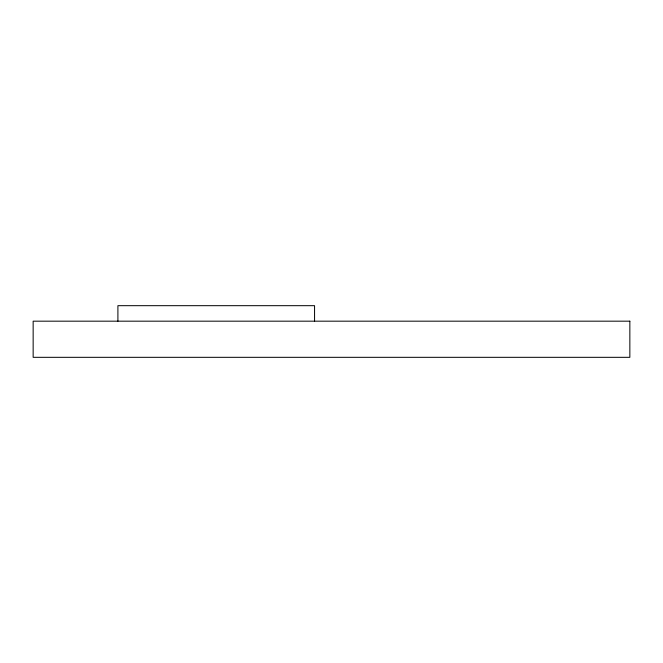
<?xml version="1.0" encoding="UTF-8"?>
<svg xmlns="http://www.w3.org/2000/svg" width="663" height="663" viewBox="0 0 663 663"><rect width="100%" height="100%" fill="white"/><g stroke="black" fill="none" stroke-linecap="round" stroke-linejoin="round"><path stroke-width="0.99" d="M314.56 321.174L314.56 305.676L117.906 305.676L117.906 321.174M629.85 321.174L33.15 321.174L33.15 357.324L629.85 357.324L629.85 321.174"/></g></svg>
